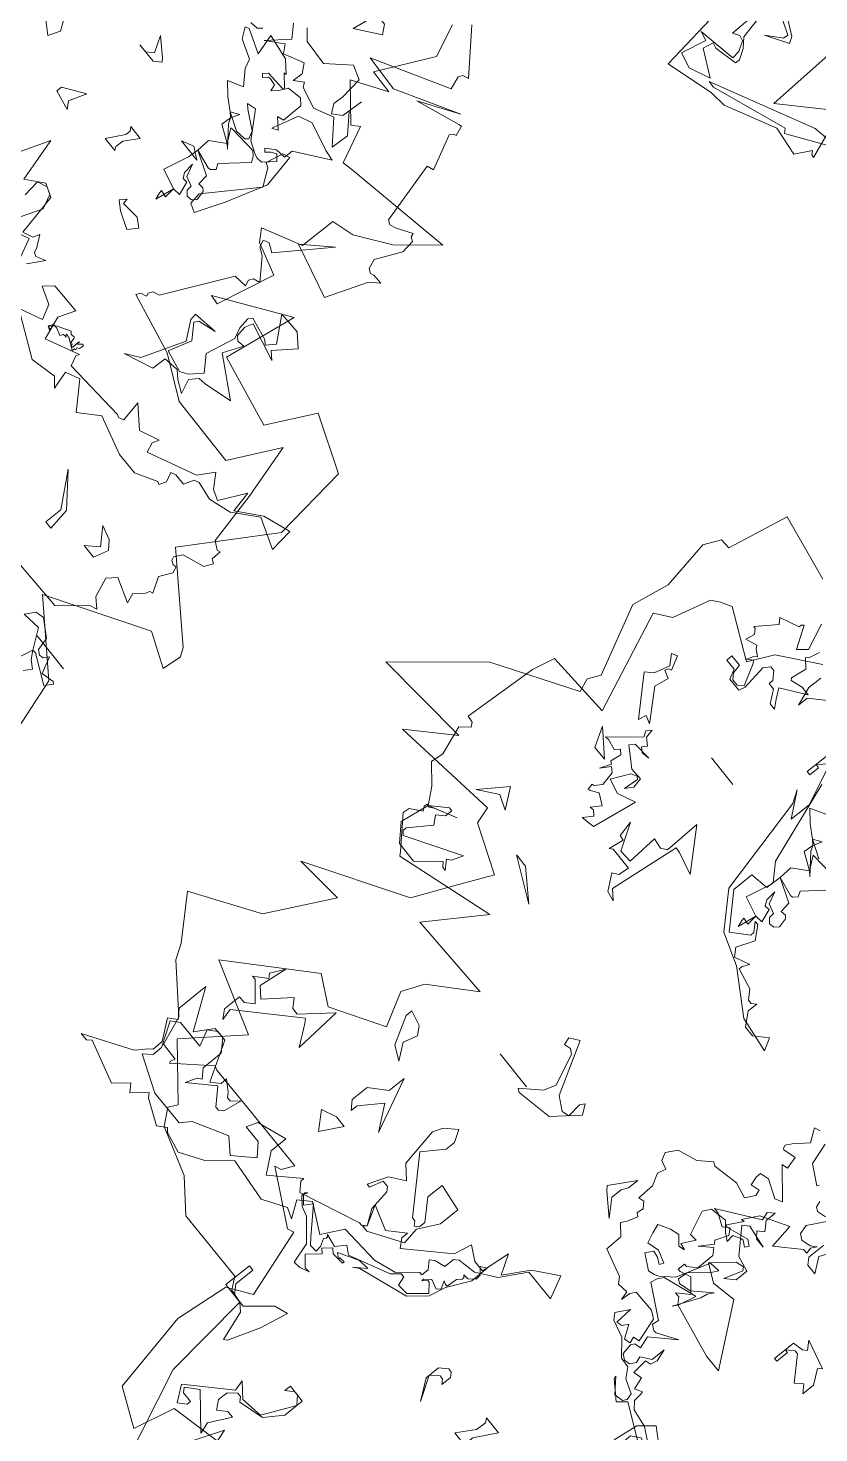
# Model space of a CAD drawing. Header units: metres. Extents: x -71 to 881, y -503 to 661.
# Drawn here: x 276.96 to 281.12, y -308.62 to -301.22 of the extents above; entities that cross this region are included whole.
import ezdxf

# ---------------------------------------------------------------- set-up
doc = ezdxf.new("R2010")
doc.units = ezdxf.units.M
doc.layers.add('ARBRE', color=100, linetype='Continuous', lineweight=13, true_color=0x00ff3f)

# ---------------------------------------------------------------- blocks, each defined once
blk = doc.blocks.new('WMF2', base_point=(0, 0.01))
at = {"color": 251, "lineweight": 0, "true_color": 0x636466}
for points in [[(195.26, -173.72), (200.97, -168.92), (202.85, -164.87), (210.8, -168.41), (212.43, -167.44), (213.62, -166.42), (215.13, -160.27), (217.5, -158.38), (210.72, -142.97), (221.5, -142.28), (222.26, -138.6), (222.84, -126.51), (221.75, -126.41), (221.24, -125.83), (222.46, -124.38), (220.76, -119.93), (220.93, -117.85), (217.92, -115.52), (216.01, -113.25), (211.75, -115.52), (215.09, -113.71), (215.69, -113.21), (216.23, -113.25), (216.29, -112.71), (215.78, -112.1), (217.44, -110.7), (217.53, -109.6), (213.13, -105.6), (212.64, -105.02), (197.13, -110.25), (202.88, -101.16), (188.84, -101.73), (195.03, -95.86), (196.4, -92.3), (193.55, -87.25), (201.48, -82.18), (206.17, -84.52), (217.5, -73.62), (205.76, -70.03), (212.07, -61.12), (204.08, -54.99), (204.77, -53.52), (202.84, -51.25), (195.1, -48.95), (190.12, -45.33), (178.29, -45.44), (176.89, -43.78), (174.7, -43.59), (173.01, -29.2), (166.39, -14.78), (160.89, -29.58), (158.19, -21.39)], [(123.64, -13.73), (121.99, -1.9), (114.39, -4.34), (111.72, -4.67), (103.98, -8.76), (99.27, -8.35), (97.95, -10.89), (97.46, -10.41), (97.02, -10.37), (99.54, -16.88)], [(8.81, -80.93), (12.69, -92.64), (23.58, -100.08), (8.83, -109.56), (3.27, -107.44), (3.01, -110.61), (3.9, -111.79), (16.57, -120.44), (8.22, -134.47), (9.81, -146.85), (18.98, -150.2), (22.71, -142.59), (34.39, -144.58), (32.65, -156.43), (43.16, -148.65), (41.63, -148.52), (39.67, -158.01), (44.92, -159.4), (46.44, -161.06), (40.43, -164.26), (40.42, -170.12), (36.91, -171.27), (31.95, -175.08), (27.13, -180.99), (44.83, -177.37), (46.41, -176.96), (49.12, -182.48), (50.2, -181.46), (55.69, -185.68), (50.55, -189.17), (54.41, -189.22), (50.23, -198.2), (52.48, -203.12)], [(122.03, -4.59), (121.2, -8.62), (122.72, -8.94), (116.58, -10.22), (116.74, -11.56), (117.68, -13), (118.53, -13.17), (119.53, -12.5), (119.62, -15.95)], [(116.53, -20.76), (113.49, -19.25), (112.89, -18.34), (116.25, -16.14), (114.07, -18.14), (114, -18.92), (116.7, -19.9)], [(119.14, -18.3), (118.02, -13.51), (116.67, -12.35), (115.65, -10.82), (115.72, -10.05), (119.34, -9.11), (120.19, -9.29), (120.53, -7.61), (116.29, -5.59), (119.5, -4.04), (122.03, -4.59), (122.03, -4.59)], [(100.3, -13.3), (97.37, -13.9), (96.16, -13.9), (102.61, -9.16), (103.21, -9.75), (114.9, -5.14), (116, -5.14), (100.3, -13.3), (100.3, -13.3)], [(205.44, -181.84), (216.23, -183.49), (218.11, -173.58), (219.76, -173.52), (220.92, -170.8), (219.49, -162.84), (220.49, -156.77), (215.08, -146.26), (215.94, -144.26), (215.12, -142.21), (227.2, -134.24), (237.13, -121.84), (221.43, -123.58), (227.53, -117.47), (210.08, -120.09), (209.21, -117.47), (201.41, -114.58), (204.04, -108.47), (206.64, -102.36), (221.47, -92.77), (213.62, -93.64), (218.84, -83.17), (228.67, -76.4), (223.08, -70.7), (221.59, -68.47), (214.46, -63.39), (212.7, -59.01), (209.83, -58.98), (210.04, -58.28), (209.88, -57.88), (205.22, -63.07), (204.55, -62.86), (196.2, -62.98), (185.71, -63.11), (186.56, -61.11), (187.58, -60.7), (178.92, -56.25), (177.9, -56.66), (174.32, -45.95), (177.81, -43.34), (178.67, -34.61), (175.87, -21.54), (169.72, -18.91), (168.26, -25.61), (158.55, -28.14)], [(108.09, -27.35), (107.21, -10.78), (98.49, -19.49)], [(30.97, -100.19), (21.09, -100.49), (17.67, -104.7), (16.66, -105.12), (18.28, -106.23), (19.48, -109.18), (18.41, -110.67), (14.49, -109.41), (15.1, -110.95), (13.93, -112.47), (13.73, -113.15), (13.23, -113.37), (14.72, -115.61), (13.76, -117.64), (14.16, -118.66), (14.68, -118.45), (15.39, -118.76), (15.6, -119.27), (14.94, -120.61), (11.56, -121.96), (10.97, -123.39), (11.67, -123.68), (11.74, -125.32), (12.27, -125.11), (13.58, -125.77), (15.6, -134.05), (18.21, -142.77), (22.11, -134.68), (33.61, -134.71), (40.51, -137.9), (50.45, -139.73), (50.16, -140.44), (49.24, -140.81), (49.44, -141.32), (49.15, -142.04), (48.13, -142.44), (43.19, -153.31), (41.06, -153.59), (41.43, -154.51), (41.13, -155.22), (40.11, -155.63), (43.05, -158.46), (44.35, -159.02), (44.76, -160.04), (44.45, -160.3), (43.92, -160.51), (42.49, -159.91), (37.1, -168.03), (40.97, -163.9), (32.15, -161.95), (29.82, -168.64), (28.52, -170), (30.14, -169.93), (30.65, -169.72), (31.37, -170.03), (31.94, -171.46), (30.17, -175.61), (30.45, -177.74), (31.15, -178.04), (31.35, -178.56), (33.6, -177.07), (34.61, -176.66), (35.32, -176.96), (38.04, -186.65), (37.02, -187.05), (39.7, -192.27), (39.35, -192.88), (38.94, -193.04), (39.56, -194.57), (39.97, -194.4), (46.81, -191.62), (41.05, -195.63), (50.47, -189.97), (56.38, -190.15), (44.99, -196.88), (45.76, -198.84), (45.47, -199.54), (44.55, -199.92), (50.64, -205.39)], [(169.87, -28.84), (169.25, -28.23), (167.56, -28.23), (167.56, -27.6), (168.66, -26.5), (170.48, -28.84), (164.64, -34.67), (165.12, -36.39), (162.8, -34.67), (159.28, -35.28), (156.97, -40.52), (158.19, -41.62), (158.8, -41.62), (159.88, -40.52), (159.88, -41.62), (156.97, -41.62), (156.97, -38.21), (158.8, -35.28), (162.8, -34.07), (163.41, -34.67), (164.03, -34.67), (165.12, -33.45), (165.12, -31.75), (164.03, -30.53), (162.8, -31.75), (161.71, -31.75), (163.41, -28.23), (162.8, -26.5), (168.04, -30.53), (169.87, -28.84), (169.87, -28.84)], [(174.7, -43.59), (178.13, -43.59), (178.13, -48.16), (177.26, -48.16), (177.26, -44.83), (176.02, -43.59), (173.91, -43.59), (170.9, -47.37), (168.8, -48.16), (169.68, -43.59), (171.36, -38.49), (171.81, -38.05), (173.47, -42.7), (174.7, -43.59), (174.7, -43.59)], [(220.57, -50.22), (221.79, -50.2), (214.78, -54.92), (213.59, -56.76), (213.1, -57.26), (213.13, -59.1), (215.47, -61.97), (214.27, -63.08), (215.5, -64.29), (215.56, -69.52), (211.34, -63.72), (209.67, -66.67), (207.37, -66.7), (203.77, -60.91), (202.56, -62.13), (202.58, -63.23), (200.85, -62.15), (200.24, -61.55), (199.64, -61.56), (198.56, -62.79), (199.01, -59.87), (199.61, -59.26), (200.21, -59.24), (202.55, -61.52), (206.05, -57.94), (205.47, -59.78), (204.85, -60.28), (206.1, -61.48), (206.14, -65.01), (207.85, -66.7), (209.07, -66.69), (210.27, -65.56), (209.03, -63.15), (213.66, -63.1), (214.86, -61.99), (212.51, -58.47), (212.49, -56.77), (213.57, -55.55), (207.7, -53.3), (201.85, -53.37), (200.78, -55.09), (195.57, -58.07), (193.11, -56.39), (190.24, -59.36), (192.08, -61.04), (195, -61.01), (194.41, -62.83), (189.81, -64.59), (189.77, -61.68), (187.3, -58.79), (183.33, -62.96), (183.33, -62.37), (182.1, -61.15), (172.77, -65.4), (172.29, -65.4), (171.68, -66.02), (173.43, -68.94), (169.39, -67.77), (166.98, -70.11), (166.96, -69.01), (165.85, -67.81), (160.08, -73.71), (159.5, -76.65), (157.18, -75.46), (155.35, -75.48), (154.92, -80.22), (153.06, -77.33), (150.8, -81.38), (147.91, -83.85), (147.29, -84.34), (145.55, -80.94), (150.8, -80.88), (153.05, -76.72), (155.95, -74.38), (158.86, -73.73), (159.47, -73.11), (159.44, -71.4), (161.14, -70.78), (161.73, -70.16), (160.64, -69.08), (160.62, -67.87), (161.11, -67.86), (163.5, -64.91), (166.9, -63.65), (173.36, -63.08), (175.14, -59.53), (179.8, -61.8), (181.48, -60.07), (179.75, -57.65), (181.46, -58.23), (184.95, -55.88), (192.02, -56.41), (194.9, -52.85), (198.42, -50.48), (201.82, -51.06), (202.43, -51.55), (203.66, -50.42), (207.69, -52.09), (208.3, -52.68), (210.1, -50.35), (211.21, -51.44), (213, -49.09), (219.97, -50.84), (220.57, -50.22), (220.57, -50.22)], [(147.98, -61.05), (146.87, -62.15), (146.26, -62.15), (145.66, -61.53), (145.66, -59.83), (146.26, -60.44), (146.87, -60.44), (147.98, -59.23), (145.66, -55.68), (147.98, -58.61), (147.98, -61.05), (147.98, -61.05)], [(156.89, -69.51), (157.43, -66.75), (159.56, -64.03), (167.3, -61.05), (168.14, -60.32), (166.54, -62.02), (168.32, -61.8), (171.36, -59.94), (170.42, -59.42), (170.47, -59.72), (169.59, -59.84), (169.56, -59.52), (171.59, -59.29), (172.31, -59.83), (173.34, -58.5), (172.64, -57.96), (174.22, -55.94), (172.57, -54.64), (171.71, -54.74), (173.12, -54.01), (174.29, -53.87), (175.3, -57.08), (178.61, -59.71), (180.18, -60.09), (181.49, -61.11), (181.56, -61.74), (181.3, -62.07), (181.53, -61.43), (180.22, -60.39), (179.42, -61.68), (175.68, -58.22), (174.72, -57.4), (173.53, -57.53), (173.65, -58.47), (174.34, -59.58), (174.13, -59.93), (174.18, -60.23), (174.45, -60.45), (172.34, -60.13), (171.33, -61.75), (169.98, -60.98), (163.78, -64.16), (162.73, -65.48), (162.11, -65.55), (161.63, -64.1), (159.84, -64.31), (157.76, -66.95), (159.09, -68.05), (159.4, -68.02), (159.94, -67.33), (159.98, -67.64), (159.15, -68.6), (157.6, -68.22), (157.12, -68.85), (157.81, -69.96), (157.22, -69.78), (156.92, -69.81), (156.81, -71.58), (156.27, -72.27), (156.3, -72.59), (156.65, -72.85), (155.79, -72.95), (154.94, -73.93), (155.05, -74.81), (156.1, -75.62), (155.22, -76.3), (155.18, -73.27), (156.89, -69.51), (156.89, -69.51)], [(136.37, -58.45), (136.37, -57.37), (135.76, -56.76), (138.68, -56.76), (136.98, -59.69), (136.98, -61.39), (137.47, -62), (134.54, -62), (136.37, -58.45), (136.37, -58.45)], [(171.68, -66.02), (173.31, -68.24), (173.88, -71.59), (174.47, -72.18), (175.5, -72.18), (176.09, -69.97), (176.66, -69.97), (175.5, -73.22), (173.31, -74.97), (175.5, -76.59), (176.66, -82.74), (176.09, -84.36), (174.47, -86.09), (173.31, -84.36), (173.31, -82.74), (175.5, -79.36), (168.32, -72.18), (167.74, -72.18), (167.15, -71.59), (166.58, -72.18), (166.58, -73.22), (169.36, -76), (169.36, -78.78), (164.96, -78.33), (164.96, -74.97), (166.58, -71.59), (166.11, -68.82), (171.09, -65.45), (172.15, -65.45), (171.68, -66.02), (171.68, -66.02)], [(211.1, -72.56), (210.01, -72.56), (208.8, -73.77), (211.73, -76.09), (212.35, -76.09), (210.51, -77.8), (211.1, -78.4), (210.01, -80.71), (210.51, -76.09), (208.8, -74.88), (205.88, -79.01), (204.66, -77.8), (203.56, -77.8), (200.04, -82.55), (199.42, -74.88), (201.73, -77.8), (202.34, -78.4), (210.51, -70.25), (210.01, -68.43), (211.1, -69.64), (211.1, -72.56), (211.1, -72.56)], [(187.57, -69.19), (189.89, -71.62), (187.57, -72.72), (185.74, -72.72), (187.57, -69.19), (187.57, -69.19)], [(122.21, -79.14), (120.38, -81.45), (117.46, -79.74), (116.86, -80.36), (116.37, -79.14), (116.37, -77.44), (120.38, -78.53), (121.59, -77.44), (121.59, -75.13), (122.69, -75.13), (122.21, -79.14), (122.21, -79.14)], [(184.65, -79.77), (186.95, -76.25), (186.95, -75.04), (188.18, -76.25), (188.18, -79.17), (185.74, -81.48), (185.74, -84.42), (181.72, -76.25), (184.65, -79.77), (184.65, -79.77)], [(91.94, -159.79), (89, -155.76), (89.67, -153.85), (92.49, -155.57)], [(139.92, -129.04), (140.84, -128.69), (139.42, -126.79), (141.03, -124.5), (141.52, -123.53), (141.36, -123.04), (141.12, -122.91), (139.13, -123.53), (138.58, -121.59), (139.52, -121.34), (135.03, -117.8), (136.15, -117.21), (139.1, -118.34), (140.49, -117.9), (140.5, -117.08), (140.06, -115.71), (138.68, -116.15), (138.33, -115.23), (139.13, -113.66), (141.69, -114.16), (145.74, -113.14), (146.33, -113.43), (148.12, -111.55), (151.13, -110.32), (152.08, -108.49), (151.44, -107.36), (150.04, -107.03), (150.34, -105.65), (149.29, -103.85), (149.18, -101.08), (148.29, -101.35), (147.47, -100.54), (147.61, -99.46), (147.03, -99.16), (147.51, -97.44), (147.99, -96.52), (146.26, -95.22), (146.17, -92.39), (141.64, -91.28), (140.84, -90.46), (139.13, -90.72), (138.69, -89.34), (138.63, -90.88), (138.17, -91.79), (134.57, -91.91), (133.35, -91.28), (132.09, -87.5), (133.07, -87.18), (132.73, -86.26), (133.71, -85.95), (135.09, -87.89), (135.6, -86.91), (136.47, -86.63), (136.66, -89.45), (137.77, -87.31), (136.97, -86.47), (134.21, -85.79), (131.7, -83.77), (130.11, -83.69), (128.85, -82.3), (126.54, -81.5), (126.24, -80.52), (126.57, -79.87), (128, -79.47), (130.14, -81.38), (129.97, -80.9), (127.04, -78.97), (125.91, -80.36), (118.92, -77.16)], [(118.88, -78.69), (121.4, -80.01), (124.34, -80.36), (125.43, -81.26), (125.58, -82.58), (125.74, -83.07), (126.83, -82.4), (127.49, -84.3), (128.86, -83.86), (129.13, -86.37), (128.24, -86.66), (128, -87.76), (128.66, -89.67), (128.66, -87.28), (130.11, -86.07), (129.76, -85.15), (130.27, -84.17), (131.22, -83.92), (132.14, -84.39), (132.47, -86.12), (132.16, -86.71), (131.17, -87.01), (131.77, -88.88), (128.43, -92.34), (131.45, -90.3), (131.93, -90.21), (132.84, -90.68), (132.69, -91.75), (138.01, -94.49), (137.8, -95.54), (137.29, -96.51), (132.41, -98.35), (132.02, -98.48), (132.65, -95.66), (133.11, -94.75), (131.35, -98.96), (131.2, -100.04), (130.7, -101), (133.23, -98.36), (135.1, -97.76), (135.74, -98.1), (135.68, -99.63), (133.33, -102.77), (132.87, -103.68), (134.56, -103.4), (136.24, -97.94), (137.95, -96.02), (138.58, -95.62), (139.55, -95.29), (142.04, -96.56), (141.41, -97.82), (140.33, -97.67), (139.33, -97.16), (139.01, -97.82), (141.07, -98.46), (142.94, -97.86), (143.7, -99.41), (144.2, -100.81), (142.43, -101.88), (141.01, -102.38), (139.61, -101.25), (138.63, -101.56), (139.77, -101.73), (138.66, -103.88), (139.89, -103.76), (141.57, -107.36), (140.9, -108.66), (138.27, -109.27), (136.88, -108.14), (135.58, -107.47), (135.77, -108.71), (134.62, -109.36), (134.22, -109.47), (133.26, -108.98), (132.92, -109.62), (133.89, -110.13), (137.3, -108.77), (137.63, -108.93), (136.36, -111.4), (136.84, -111.24), (135.54, -113.78), (131.42, -116.34), (130.72, -112.44), (127.35, -115.8), (126.6, -115.82), (126.85, -116.77), (126.37, -117.68), (127.17, -116.93), (128.65, -116.47), (129.55, -116.93), (129.96, -118.38), (127.38, -123.37)], [(129.16, -121.51), (130.54, -121.07), (131.19, -121.4), (131.54, -122.32)], [(133.52, -123.75), (133.68, -123.43), (136.79, -125.04), (137.86, -128.38)], [(18.5, -90.74), (17.84, -93.61), (20.02, -96.45), (22.98, -96.02), (22.05, -97.63), (20.72, -98), (17.93, -96.37), (17.41, -94.37), (16.65, -93.94), (15.97, -94.11), (15.49, -94.96), (14.21, -92.52), (12.21, -93.06), (11.86, -92.86), (12.6, -91.6), (16.89, -93.51), (17.23, -93.72), (17.84, -93.61), (16.91, -92.52), (15.64, -91.79), (16.37, -90.52)], [(193.06, -90.68), (193.06, -91.77), (190.63, -91.29), (189.54, -90.08), (190.15, -87.76), (188.32, -85.45), (190.63, -86.53), (193.06, -90.68), (193.06, -90.68)], [(132.71, -95.54), (133.58, -96.42), (134.37, -96.42), (132.71, -98.1), (134.81, -99.76), (136.47, -98.97), (136.93, -98.97), (136.93, -100.2), (136.47, -100.2), (135.25, -101.44), (135.25, -104.42), (136.12, -105.31), (137.8, -103.54), (136.47, -105.66), (136.93, -106.1), (136.12, -108.22), (136.93, -109.09), (137.8, -108.22), (139.92, -109.09), (140.71, -109.09), (134.81, -113.75), (135.25, -114.99), (134.37, -115.87), (134.37, -114.12), (133.14, -112.88), (134.02, -111.98), (133.14, -111.2), (131.46, -111.2), (135.25, -111.63), (136.12, -110.76), (132.71, -107.41), (130.14, -106.98), (130.14, -104.87), (131.46, -103.54), (130.59, -106.54), (131.03, -106.98), (132.27, -106.54), (134.81, -103.19), (131.92, -101.88), (128.03, -102.76), (120.98, -94.11), (123.89, -94.11), (132.71, -95.54), (132.71, -95.54)], [(12.72, -95.5), (19.16, -95.5), (12.72, -95.5), (12.72, -95.5)], [(151.83, -99.7), (151.83, -97.88), (149.53, -95.56), (153.05, -97.88), (153.66, -98.49), (151.35, -102.62), (151.35, -100.8), (151.83, -99.7), (151.83, -99.7)], [(173.74, -97.12), (171.08, -99.94), (170.47, -101.94), (172.73, -106.71), (173.49, -107.11), (174.53, -106.76), (174.92, -107.91), (173.5, -109.02), (168.96, -101.3), (166.77, -100.11), (165.62, -100.49), (165.9, -102.84), (165.52, -103.6), (164.39, -102.19), (167.39, -98.11), (173.12, -96.81), (173.74, -97.12), (173.74, -97.12)], [(173.09, -98.24), (179.55, -98.24), (173.09, -98.24), (173.09, -98.24)], [(111.88, -106.14), (110.25, -104.06), (110.25, -101.98), (111.34, -103.08), (112.32, -101.98), (115.5, -105.17), (116.06, -105.17), (117.15, -104.06), (116.61, -104.06), (116.61, -101.98), (117.15, -101.98), (117.15, -105.71), (115.5, -106.14), (114.95, -106.7), (116.06, -107.79), (111.34, -106.7), (111.88, -106.14), (111.88, -106.14)], [(216.62, -108.51), (216.01, -113.25), (213.7, -115.58), (213.1, -115.58), (213.1, -114.35), (214.19, -113.25), (213.1, -112.03), (215.41, -108.51), (215.41, -107.9), (214.8, -107.41), (206.64, -112.66), (207.25, -110.82), (207.86, -110.33), (206.64, -109.11), (207.25, -109.11), (207.86, -109.72), (210.77, -106.2), (214.19, -106.2), (216.62, -108.51), (216.62, -108.51)], [(31.94, -110.31), (36.07, -115.05), (31.32, -110.9), (30.71, -107.38), (31.94, -107.38), (31.94, -110.31), (31.94, -110.31)], [(23.77, -111.52), (26.08, -113.84), (23.77, -113.24), (22.56, -112.13), (23.16, -109.69), (25.47, -109.69), (23.77, -111.52), (23.77, -111.52)], [(123.86, -119.93), (125.08, -116.95), (123.4, -114.83), (125.08, -114.83), (125.96, -115.71), (125.96, -118.61)], [(194.63, -115.87), (201.7, -119.08), (199.51, -119.1), (194.63, -115.87), (194.63, -115.87)], [(78.59, -139.25), (76.91, -144.21), (74.85, -137.35), (72.31, -139.57), (70.12, -138.82), (68.65, -132.15), (67.1, -132.91), (66.75, -133.95), (65.48, -132.37), (65.1, -131.6), (64.53, -131.41), (63.1, -132.21), (64.5, -129.59)], [(65.84, -129.4), (67.29, -132.34), (71.77, -130.12)], [(70.65, -133.46), (69.51, -136.82), (70.57, -138.98), (71.73, -139.36), (73.23, -138.72), (72.87, -136.03)], [(60.09, -124.38), (56.38, -126.21), (57.56, -128.41), (60.34, -129.35), (59.17, -130.88), (54.25, -131.01), (55.18, -128.25), (53.81, -124.69), (48.67, -127.32), (48.87, -126.75), (48.11, -125.21), (37.91, -126.12), (37.44, -125.97), (36.67, -126.35), (37.35, -129.67), (33.92, -127.23), (30.88, -128.65), (31.23, -127.59), (30.59, -126.09), (23.17, -129.77), (21.67, -132.34), (19.86, -130.44), (18.12, -129.86), (16.15, -134.19), (15.36, -130.85), (11.87, -133.9), (8.32, -135.28), (7.59, -135.54), (7.07, -131.77), (12.02, -133.45), (15.55, -130.27), (19.06, -129.03), (22.02, -129.38), (22.79, -129), (23.33, -127.38), (25.15, -127.33), (25.92, -126.95), (25.23, -125.56), (25.63, -124.43), (26.08, -124.57), (29.34, -122.59), (32.94, -122.53), (39.22, -124.13), (42.07, -121.37), (45.72, -125.04), (47.88, -123.97), (47.05, -121.13), (48.46, -122.25), (52.55, -121.18), (59.04, -124.03)], [(208.1, -122), (210.46, -122.83), (213.34, -120.5), (210.43, -124.86), (208.1, -122), (208.1, -122)], [(54.16, -127.33), (52.25, -128.51), (51.85, -128.21), (51.22, -128.34), (51.11, -128.15), (50.9, -127.48), (50.6, -127.43), (50.52, -127.17), (50.44, -127.11), (50.17, -127.21), (50.23, -128.35), (50.16, -128.51), (50.16, -128.08), (50.07, -128.03), (49.62, -128.66), (49.33, -128.62), (49.38, -127.89), (49.74, -127.62), (49.57, -127.32), (49.82, -127.23), (49.84, -126.81), (51.76, -127.71), (51.74, -127.58), (52.22, -127.74), (52.33, -127.68), (51.98, -127.29), (52.17, -127.38), (52.57, -127.26), (52.83, -126.75), (53.96, -127.11), (54.74, -127.1), (54.8, -126.57), (54.93, -126.53), (54.96, -126.46), (54.93, -126.32), (54.74, -126.22), (54.51, -126.31), (54.41, -126.05), (55.06, -126.28), (54.16, -127.33), (54.16, -127.33)], [(190.5, -128.76), (189.64, -129.45), (189.46, -131.17), (193.19, -131.13), (193.65, -130.73), (193.32, -133.22), (194.17, -133.3), (194.78, -135.8), (192.24, -131.89), (190.15, -132.02), (190.49, -137.07), (188.78, -136.9), (187.93, -137.58), (188.18, -143.5), (182.86, -137.92), (186.5, -138.74), (187.36, -138.82), (188.57, -127.35), (187.03, -126.24), (188.66, -126.48), (190.5, -128.76), (190.5, -128.76)], [(167.53, -134.78), (172.77, -136.49), (177.52, -141.23), (181.55, -156.93), (182.76, -158.76), (179.84, -155.24), (179.84, -158.76), (182.76, -165.09), (183.97, -163.4), (183.36, -163.4), (183.36, -161.69), (183.97, -161.69), (183.97, -165.71)], [(189.83, -171.55), (192.73, -168.64), (192.73, -166.93), (193.83, -169.85), (193.83, -172.16)], [(181.05, -162.17), (176.31, -149.38), (174, -147.07), (174, -145.86), (176.91, -145.25), (176.91, -141.71), (172.29, -137.1), (169.85, -139.41), (169.85, -140.01), (171.07, -141.23), (170.45, -141.23), (168.76, -139.41), (169.85, -136.49), (168.76, -135.38), (166.44, -136.49), (166.93, -135.38), (166.93, -134.78), (163.52, -134.17), (162.29, -132.95), (161.69, -132.95), (161.08, -133.55), (161.08, -131.86), (159.38, -130.03), (157.67, -130.03), (155.85, -131.86), (154.74, -130.03), (160.6, -130.65), (167.53, -134.78), (167.53, -134.78)], [(198.96, -132.02), (199.76, -132.54), (200.36, -132.4), (199.38, -133.95), (201.26, -134.85), (202.39, -133.98), (202.72, -133.9), (202.93, -134.84), (202.59, -134.91), (201.88, -136.06), (202.37, -138.31), (203.19, -138.84), (204.17, -137.22), (203.51, -139.04), (203.93, -139.29), (203.69, -141.03), (204.43, -141.55), (204.96, -140.74), (206.69, -141.04), (207.29, -140.91), (203.63, -145.45), (204.17, -146.3), (203.66, -147.12), (203.34, -145.79), (202.2, -145.06), (202.72, -144.26), (201.92, -143.8), (200.66, -144.08), (203.6, -143.77), (204.12, -142.96), (200.96, -141), (198.96, -141.1), (198.59, -139.51), (199.36, -138.28), (199.2, -140.69), (199.61, -140.96), (200.47, -140.41), (201.83, -137.47), (199.42, -136.95), (196.65, -138.27), (197.74, -130.97), (199.93, -130.47), (198.96, -132.02), (198.96, -132.02)], [(28.56, -153.92), (30.94, -150.53), (29.67, -149.64), (35.82, -150.93), (36.23, -149.61), (35.92, -147.95), (35.22, -147.45), (34.02, -147.66), (35.31, -144.47), (28.78, -140.9), (33.22, -139.51), (34.42, -139.31), (35.29, -137.92), (34.3, -135.76), (36.32, -136.63), (37.59, -137.52), (39.98, -137.11), (40.07, -134.73), (44.54, -132.73), (42.46, -134.33), (40.08, -141.29), (42.26, -143.89), (42.45, -144.97), (38.49, -145.64), (41.28, -144.68), (41.66, -143.99), (39.59, -141.99), (40.67, -138.22), (37.1, -137.61), (35.99, -138.41), (34.61, -140.39), (36.71, -142.49), (35.82, -147.35), (36.59, -148.94), (36.91, -150.74), (36.53, -151.43), (32.84, -150.83), (32.14, -150.33), (31.15, -151.75), (34.23, -155.28), (30.66, -155.41), (28.56, -153.92), (28.56, -153.92)], [(172.09, -138.69), (172.45, -139.76), (172.53, -140.18), (171.42, -140.08), (171.62, -141.79), (170.39, -141.96), (171.14, -144.02), (171.94, -143.9), (172.54, -144.66), (172.74, -146.37), (171.85, -144.55), (170.26, -144.14), (170.19, -143.29), (169.43, -142.72), (168.61, -142.9), (168.09, -143.61), (168.48, -145.07), (168.92, -145.41), (169.79, -145.28), (170.04, -146.94), (173.91, -148.36), (170.8, -147.91), (170.41, -148.01), (169.9, -148.71), (170.41, -149.48), (167.33, -153.6)], [(168.63, -154.89), (173.09, -154.46), (173.45, -154.42), (171.93, -152.49), (171.21, -151.97), (174.13, -154.55), (174.64, -155.32), (175.4, -155.88), (172.47, -154.78)], [(177.11, -159.84), (179.39, -158.51), (177.45, -157.05), (175.4, -155.88), (174.19, -156.77), (174.64, -155.32), (174.73, -153.72), (171.93, -152.49), (174.04, -150.58), (173.91, -148.36), (173.97, -146.62), (174.86, -142.5), (171.62, -141.79), (172.09, -138.69), (172.09, -138.69)], [(208.87, -141.57), (204.74, -138.66), (207.06, -138.66), (208.87, -141.57), (208.87, -141.57)], [(59.05, -144.81), (61.87, -145.83), (63.32, -146.72), (62.67, -147.76), (62.48, -146.91), (59.55, -147.25), (58.09, -146.36), (59.05, -144.81), (59.05, -144.81)], [(208.96, -155.15), (209.4, -154.92), (209.63, -154.33), (208.3, -153.97), (208.67, -151.63), (204.64, -147.41), (205.96, -147.79), (206.24, -146.5), (211.37, -151.69), (210.33, -152.81), (209.63, -155.34), (210.96, -156.71), (210.11, -157.18), (208.96, -155.15), (208.96, -155.15)], [(82.25, -150.59), (79.04, -152.94), (79.92, -150.11), (79.04, -149.13), (82.25, -149.63), (82.25, -150.59), (82.25, -150.59)], [(59.93, -151.15), (60.32, -152.23), (60.38, -152.67), (59.29, -152.55), (59.49, -154.26), (58.26, -154.43), (58.99, -156.48), (59.78, -156.36), (60.39, -157.12), (60.6, -158.84), (59.69, -157), (58.12, -156.61), (58.04, -155.76), (57.3, -155.21), (56.47, -155.37), (55.94, -156.07), (56.34, -157.53), (56.79, -157.86), (57.66, -157.75), (57.9, -159.41), (61.78, -160.83), (58.66, -160.38), (58.28, -160.48), (57.75, -161.18), (58.26, -161.95), (55.2, -166.06), (55.75, -166.8), (56.5, -167.36), (60.96, -166.95), (61.31, -166.89), (59.77, -164.96), (59.07, -164.44), (62, -167.02), (62.51, -167.79), (63.26, -168.35), (60.34, -167.25), (58.66, -167.5), (58.28, -168), (58.89, -169.15), (61.9, -170.7), (62.6, -171.21), (61.18, -171.65), (57.84, -168.06), (55.81, -167.24), (55.17, -167.15), (54.29, -167.27), (52.87, -169.18), (53.82, -169.88), (54.6, -169.37), (55.15, -168.63), (55.66, -169.01), (54.32, -170.26), (52.66, -170.5), (52.66, -171.97), (47.81, -175.9), (49.56, -176.04), (54.15, -177.07), (56.26, -176.06), (57.34, -171.75), (56.54, -172.31), (58.19, -173.55), (57.21, -173.91), (57.26, -177.31), (58.26, -178.06), (60.53, -177.56), (61.17, -176.18), (61.91, -175.17), (62.25, -176.19), (63.37, -176.26), (63.72, -176.21), (64.28, -175.46), (64.78, -175.83), (64.22, -176.58), (61.08, -176.8), (60.89, -177.07), (62.8, -178.48), (62.37, -178.54), (64.31, -180), (68.46, -180.44), (67.52, -177.18), (71.39, -178.5), (71.97, -178.23)], [(71.95, -179.32), (70.65, -179.51), (70.12, -180.21)], [(71.97, -178.23), (70.82, -176.69), (67.68, -175.65), (66.98, -174.25), (64.97, -172.31), (67.26, -170.98), (65.32, -169.52), (63.26, -168.35), (62.04, -169.25), (62.51, -167.79), (62.6, -166.17), (59.77, -164.96), (61.9, -163.05), (61.78, -160.83), (61.83, -159.09), (62.73, -154.97), (59.49, -154.26), (59.93, -151.15), (59.93, -151.15)], [(70.48, -153.72), (70.48, -154.59), (70.98, -155.09), (68.65, -155.09), (70, -152.75), (70, -151.4), (69.61, -150.88), (71.95, -150.88), (70.48, -153.72), (70.48, -153.72)], [(189.52, -151.57), (194.75, -151.57), (189.52, -151.57), (189.52, -151.57)], [(56.45, -156.83), (51.18, -165.09), (52.99, -167.49), (53.79, -167.78), (53.24, -170.6), (52.14, -171.11), (51.01, -165.85), (52.98, -159.15), (54.67, -154.45), (56.12, -154.97), (56.45, -156.83), (56.45, -156.83)], [(62.6, -160.74), (60.66, -159.76), (64.44, -159.76), (62.6, -160.74), (62.6, -160.74)], [(203.13, -162.67), (204.93, -162.67), (204.93, -163.71), (203.13, -163.71), (202.75, -162.29), (202.01, -161.54), (200.96, -161.54), (200.21, -162.29), (202.01, -165.5), (202.37, -165.88), (203.13, -165.12), (202.75, -166.25), (202.37, -166.64), (203.5, -167.31), (203.82, -167.68), (205.6, -166.93), (205.31, -168.42), (205.98, -169.09), (206.34, -169.09), (204.18, -172.31), (204.93, -173.05), (202.01, -174.48), (202.01, -174.86), (201.7, -175.24), (199.54, -172.01), (198.43, -173.43), (200.21, -177.4)], [(197, -174.48), (197.38, -172.69), (197.76, -172.31), (196.33, -171.27), (196.63, -168.73), (196.33, -168.42), (194.53, -169.09), (193.04, -169.09), (196.63, -166.25), (195.57, -164.83), (194.53, -163.71), (195.57, -163.71), (197, -165.5), (198.12, -165.5), (198.12, -166.25), (199.17, -167.31), (199.92, -167.31), (200.59, -166.25), (199.92, -162.29), (200.21, -161.25), (202.37, -161.25), (203.13, -162.67), (203.13, -162.67)], [(78.47, -163.95), (77.51, -164.92), (78.97, -167.27), (76.15, -165.41), (75.64, -164.92), (76.63, -163.95), (79.84, -163.95), (78.47, -163.95), (78.47, -163.95)], [(52.76, -180.21), (55.75, -178.63), (59.24, -179.37), (59.71, -180), (60.98, -178.83), (60.92, -180.53), (62.07, -181.8), (65.07, -180.21), (66.12, -181.35), (68.53, -179.14), (66.06, -182.57), (67.81, -184.35)], [(65.94, -185.49), (64.29, -184.21), (60.16, -184.05), (57.09, -187.45), (54.82, -186.75), (54.35, -183.2), (54.41, -181.49), (53.37, -180.24), (52.1, -181.39), (51.95, -184.94), (52.04, -182.63), (49.22, -180.06), (49.34, -177.15), (52.76, -180.21), (52.76, -180.21)], [(59.05, -195.06), (57.96, -193.84), (61.5, -190.92), (60.89, -195.06), (59.05, -195.06), (59.05, -195.06)]]:
    blk.add_lwpolyline(points, dxfattribs=at)

msp = doc.modelspace()

# ---------------------------------------------------------------- block references
at = {"layer": 'ARBRE', "color": 251, "lineweight": 5, "true_color": 0x636466, "xscale": 0.03451886634015593, "yscale": 0.03451886634015593, "zscale": 0.03451886634015593, "rotation": 128.5771086415459}
for p in [(282.8996, -304.7465), (274.8387, -306.996), (280.6552, -313.5826)]:
    msp.add_blockref('WMF2', p, dxfattribs=at)

doc.saveas('drawing.dxf')
